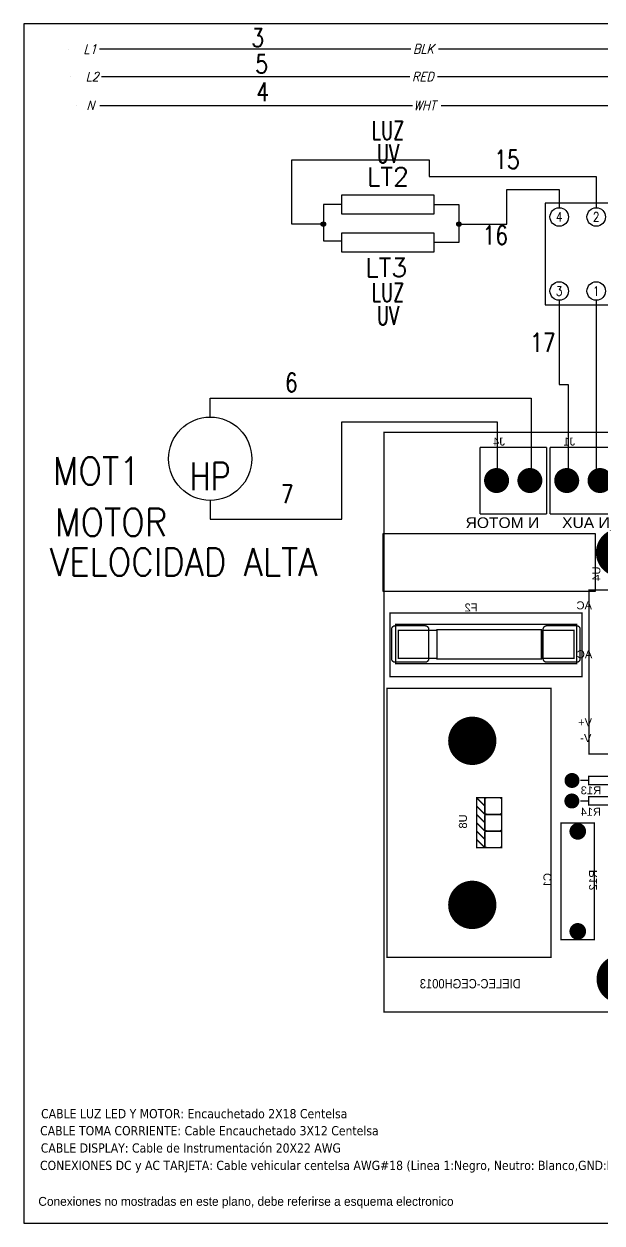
# Model space of a CAD drawing. Header units: inches. Extents: x 15 to 148, y 10 to 111.
# Drawn here: x 126.91 to 134.72, y 94.57 to 110.76 of the extents above; entities that cross this region are included whole.
import ezdxf
from ezdxf.enums import TextEntityAlignment as Align

# ---------------------------------------------------------------- set-up
doc = ezdxf.new("R2010")
doc.units = ezdxf.units.IN
doc.header["$MEASUREMENT"] = 0
for name, color, linetype in [('BLK_12AWG', 7, 'Continuous'), ('DESC', 1, 'Continuous'), ('MISC', 250, 'Continuous'), ('SYMS', 7, 'Continuous'), ('TAGS', 250, 'Continuous'), ('TERMS', 250, 'Continuous'), ('WIREFIXED', 7, 'Continuous')]:
    doc.layers.add(name, color=color, linetype=linetype)
doc.layers.add('WIRENO', color=5, linetype='Continuous', true_color=0x0000ff)
doc.styles.add('SLDTEXTSTYLE0', font='tahoma.ttf')
doc.styles.add('WD', font='romans.shx')

# ---------------------------------------------------------------- blocks, each defined once
blk = doc.blocks.new('HT0_LGENERIC')
at = {"style": 'WD', "oblique": 15, "width": 0.9}
blk.add_attdef('COLOR', text='', height=0.125, dxfattribs=at).set_placement((0, 0), align=Align.MIDDLE_CENTER)
at = {"color": 7, "style": 'WD'}
for tag, p in [('X4_TINY_DOT_DONT_REMOVE', (-0.125, 0)), ('X1_TINY_DOT_DONT_REMOVE', (0.125, 0))]:
    blk.add_attdef(tag, p, '', height=0.0001, dxfattribs=at)
at = {"style": 'WD', "flags": 1}
for tag, p in [('X4TERM01', (-0.125, 0)), ('X1TERM01', (0.125, 0))]:
    blk.add_attdef(tag, p, '', height=0.01, dxfattribs=at)
blk = doc.blocks.new('EPAD')
at = {"const_width": 0.5}
blk.add_lwpolyline([(-0.25, 0, 1), (0.25, 0, 1)], format="xyb", close=True, dxfattribs=at)
blk = doc.blocks.new('CEGHSD')
at = {"const_width": 0.008}
for points in [[(131.8246, 99.4561), (137.1636, 99.4561), (137.1636, 102.9325), (131.8246, 102.9325), (131.8246, 99.4561)], [(131.8246, 99.4561), (137.1636, 99.4561), (137.1636, 102.9325), (131.8246, 102.9325), (131.8246, 99.4561)], [(131.8246, 99.4561), (137.1636, 99.4561), (137.1636, 102.9325), (131.8246, 102.9325), (131.8246, 99.4561)], [(132.4008, 102.8441), (132.4008, 102.4441)], [(132.4008, 102.8441), (132.8008, 102.8441)], [(132.4008, 102.8441), (132.4008, 102.4441)], [(132.4008, 102.8441), (132.8008, 102.8441)], [(132.4008, 102.8441), (132.4008, 102.4441)], [(132.4008, 102.8441), (132.8008, 102.8441)], [(132.8008, 102.8441), (132.8008, 102.4441)], [(132.8008, 102.8441), (132.8008, 102.4441)], [(132.8008, 102.8441), (132.8008, 102.4441)], [(132.8221, 102.8441), (132.8221, 102.4441)], [(132.8221, 102.8441), (133.2221, 102.8441)], [(132.8221, 102.8441), (132.8221, 102.4441)], [(132.8221, 102.8441), (133.2221, 102.8441)], [(132.8221, 102.8441), (132.8221, 102.4441)], [(132.8221, 102.8441), (133.2221, 102.8441)], [(132.4008, 102.4441), (132.8008, 102.4441)], [(132.4008, 102.4441), (132.8008, 102.4441)], [(132.4008, 102.4441), (132.8008, 102.4441)], [(132.8221, 102.4441), (133.2221, 102.4441)], [(132.8221, 102.4441), (133.2221, 102.4441)], [(132.8221, 102.4441), (133.2221, 102.4441)], [(133.0559, 101.0039), (133.2843, 101.0039), (133.2843, 101.9864), (133.0559, 101.9864), (133.0559, 101.0039)], [(133.0559, 101.0039), (133.2843, 101.0039), (133.2843, 101.9864), (133.0559, 101.9864), (133.0559, 101.0039)], [(133.0559, 101.0039), (133.2843, 101.0039), (133.2843, 101.9864), (133.0559, 101.9864), (133.0559, 101.0039)], [(131.8598, 101.4665), (133.0134, 101.4665), (133.0134, 101.8484), (131.8598, 101.8484), (131.8598, 101.4665)], [(131.8598, 101.4665), (133.0134, 101.4665), (133.0134, 101.8484), (131.8598, 101.8484), (131.8598, 101.4665)], [(131.8598, 101.4665), (133.0134, 101.4665), (133.0134, 101.8484), (131.8598, 101.8484), (131.8598, 101.4665)], [(131.8953, 101.5452), (132.9819, 101.5452), (132.9819, 101.7815), (131.8953, 101.7815), (131.8953, 101.5452)], [(131.8953, 101.5452), (132.9819, 101.5452), (132.9819, 101.7815), (131.8953, 101.7815), (131.8953, 101.5452)], [(131.8953, 101.5452), (132.9819, 101.5452), (132.9819, 101.7815), (131.8953, 101.7815), (131.8953, 101.5452)], [(131.911, 101.5767), (132.1433, 101.5767), (132.1433, 101.746), (131.911, 101.746), (131.911, 101.5767)], [(131.911, 101.5767), (132.1433, 101.5767), (132.1433, 101.746), (131.911, 101.746), (131.911, 101.5767)], [(131.911, 101.5767), (132.1433, 101.5767), (132.1433, 101.746), (131.911, 101.746), (131.911, 101.5767)], [(132.1433, 101.5728), (132.7693, 101.5728), (132.7693, 101.75), (132.1433, 101.75), (132.1433, 101.5728)], [(132.1433, 101.5728), (132.7693, 101.5728), (132.7693, 101.75), (132.1433, 101.75), (132.1433, 101.5728)], [(132.1433, 101.5728), (132.7693, 101.5728), (132.7693, 101.75), (132.1433, 101.75), (132.1433, 101.5728)], [(132.7732, 101.5767), (132.9661, 101.5767), (132.9661, 101.746), (132.7732, 101.746), (132.7732, 101.5767)], [(132.7732, 101.5767), (132.9661, 101.5767), (132.9661, 101.746), (132.7732, 101.746), (132.7732, 101.5767)], [(132.7732, 101.5767), (132.9661, 101.5767), (132.9661, 101.746), (132.7732, 101.746), (132.7732, 101.5767)], [(131.8431, 99.7833), (132.8273, 99.7833), (132.8273, 101.3974), (131.8431, 101.3974), (131.8431, 99.7833)], [(131.8431, 99.7833), (132.8273, 99.7833), (132.8273, 101.3974), (131.8431, 101.3974), (131.8431, 99.7833)], [(131.8431, 99.7833), (132.8273, 99.7833), (132.8273, 101.3974), (131.8431, 101.3974), (131.8431, 99.7833)], [(133.0539, 100.8196), (133.3539, 100.8196), (133.3539, 100.8696), (133.0539, 100.8696), (133.0539, 100.8196)], [(133.0539, 100.8196), (133.3539, 100.8196), (133.3539, 100.8696), (133.0539, 100.8696), (133.0539, 100.8196)], [(133.0539, 100.8196), (133.3539, 100.8196), (133.3539, 100.8696), (133.0539, 100.8696), (133.0539, 100.8196)], [(133.0539, 100.8446), (133.0039, 100.8446)], [(133.0539, 100.8446), (133.0039, 100.8446)], [(133.0539, 100.8446), (133.0039, 100.8446)], [(132.4304, 100.4415), (132.5304, 100.4415), (132.5304, 100.7415), (132.4304, 100.7415), (132.4304, 100.4415), (132.3804, 100.4415), (132.3804, 100.7415), (132.4304, 100.7415)], [(132.4304, 100.6915), (132.3804, 100.7415)], [(132.4304, 100.4415), (132.5304, 100.4415), (132.5304, 100.7415), (132.4304, 100.7415), (132.4304, 100.4415), (132.3804, 100.4415), (132.3804, 100.7415), (132.4304, 100.7415)], [(132.4304, 100.6915), (132.3804, 100.7415)], [(132.4304, 100.4415), (132.5304, 100.4415), (132.5304, 100.7415), (132.4304, 100.7415), (132.4304, 100.4415), (132.3804, 100.4415), (132.3804, 100.7415), (132.4304, 100.7415)], [(132.4304, 100.6915), (132.3804, 100.7415)], [(133.0029, 100.7216), (133.0529, 100.7216)], [(133.0029, 100.7216), (133.0529, 100.7216)], [(133.0029, 100.7216), (133.0529, 100.7216)], [(133.0529, 100.6966), (133.3529, 100.6966), (133.3529, 100.7466), (133.0529, 100.7466), (133.0529, 100.6966)], [(133.0529, 100.6966), (133.3529, 100.6966), (133.3529, 100.7466), (133.0529, 100.7466), (133.0529, 100.6966)], [(133.0529, 100.6966), (133.3529, 100.6966), (133.3529, 100.7466), (133.0529, 100.7466), (133.0529, 100.6966)], [(132.4304, 100.6415), (132.3804, 100.6915)], [(132.4304, 100.6415), (132.3804, 100.6915)], [(132.4304, 100.6415), (132.3804, 100.6915)], [(132.4304, 100.5915), (132.3804, 100.6415)], [(132.4304, 100.5915), (132.3804, 100.6415)], [(132.4304, 100.5915), (132.3804, 100.6415)], [(132.4304, 100.5415), (132.3804, 100.5915)], [(132.4304, 100.5415), (132.3804, 100.5915)], [(132.4304, 100.5415), (132.3804, 100.5915)], [(132.8884, 99.8893), (133.0884, 99.8893), (133.0884, 100.5893), (132.8884, 100.5893), (132.8884, 99.8893)], [(132.8884, 99.8893), (133.0884, 99.8893), (133.0884, 100.5893), (132.8884, 100.5893), (132.8884, 99.8893)], [(132.8884, 99.8893), (133.0884, 99.8893), (133.0884, 100.5893), (132.8884, 100.5893), (132.8884, 99.8893)], [(132.4304, 100.4915), (132.3804, 100.5415)], [(132.4304, 100.4915), (132.3804, 100.5415)], [(132.4304, 100.4915), (132.3804, 100.5415)], [(132.4304, 100.4415), (132.3804, 100.4915)], [(132.4304, 100.4415), (132.3804, 100.4915)], [(132.4304, 100.4415), (132.3804, 100.4915)]]:
    blk.add_lwpolyline(points, dxfattribs=at)
blk.add_lwpolyline([(131.8167, 101.9811), (133.0951, 101.9811), (133.0951, 102.3248), (131.8167, 102.3248), (131.8167, 101.9811)])
for points in [[(131.8919, 101.7734), (132.0719, 101.7734), (132.0739, 101.7733), (132.076, 101.773), (132.0779, 101.7725), (132.0797, 101.7718), (132.0815, 101.771), (132.0831, 101.77), (132.0847, 101.7689), (132.0861, 101.7676), (132.0874, 101.7662), (132.0885, 101.7646), (132.0895, 101.763), (132.0903, 101.7612), (132.091, 101.7594), (132.0915, 101.7574), (132.0918, 101.7554), (132.0919, 101.7534), (132.0919, 101.5734), (132.0918, 101.5713), (132.0915, 101.5693), (132.091, 101.5673), (132.0903, 101.5655), (132.0895, 101.5637), (132.0885, 101.5621), (132.0874, 101.5605), (132.0861, 101.5591), (132.0847, 101.5579), (132.0831, 101.5567), (132.0815, 101.5557), (132.0797, 101.5549), (132.0779, 101.5542), (132.076, 101.5538), (132.0739, 101.5535), (132.0719, 101.5534), (131.8919, 101.5534), (131.8898, 101.5535), (131.8878, 101.5538), (131.8858, 101.5542), (131.884, 101.5549), (131.8822, 101.5557), (131.8806, 101.5567), (131.8791, 101.5579), (131.8776, 101.5591), (131.8764, 101.5605), (131.8752, 101.5621), (131.8742, 101.5637), (131.8734, 101.5655), (131.8727, 101.5673), (131.8723, 101.5693), (131.872, 101.5713), (131.8719, 101.5734), (131.8719, 101.7534), (131.872, 101.7554), (131.8723, 101.7574), (131.8727, 101.7594), (131.8734, 101.7612), (131.8742, 101.763), (131.8752, 101.7646), (131.8764, 101.7662), (131.8776, 101.7676), (131.8791, 101.7689), (131.8806, 101.77), (131.8822, 101.771), (131.884, 101.7718), (131.8858, 101.7725), (131.8878, 101.773), (131.8898, 101.7733), (131.8919, 101.7734)], [(132.8013, 101.7734), (132.9813, 101.7734), (132.9834, 101.7733), (132.9854, 101.773), (132.9873, 101.7725), (132.9892, 101.7718), (132.9909, 101.771), (132.9926, 101.77), (132.9941, 101.7689), (132.9955, 101.7676), (132.9968, 101.7662), (132.998, 101.7646), (132.9989, 101.763), (132.9998, 101.7612), (133.0004, 101.7594), (133.0009, 101.7574), (133.0012, 101.7554), (133.0013, 101.7534), (133.0013, 101.5734), (133.0012, 101.5713), (133.0009, 101.5693), (133.0004, 101.5673), (132.9998, 101.5655), (132.9989, 101.5637), (132.998, 101.5621), (132.9968, 101.5605), (132.9955, 101.5591), (132.9941, 101.5579), (132.9926, 101.5567), (132.9909, 101.5557), (132.9892, 101.5549), (132.9873, 101.5542), (132.9854, 101.5538), (132.9834, 101.5535), (132.9813, 101.5534), (132.8013, 101.5534), (132.7992, 101.5535), (132.7972, 101.5538), (132.7953, 101.5542), (132.7934, 101.5549), (132.7917, 101.5557), (132.79, 101.5567), (132.7885, 101.5579), (132.7871, 101.5591), (132.7858, 101.5605), (132.7847, 101.5621), (132.7837, 101.5637), (132.7829, 101.5655), (132.7822, 101.5673), (132.7817, 101.5693), (132.7814, 101.5713), (132.7813, 101.5734), (132.7813, 101.7534), (132.7814, 101.7554), (132.7817, 101.7574), (132.7822, 101.7594), (132.7829, 101.7612), (132.7837, 101.763), (132.7847, 101.7646), (132.7858, 101.7662), (132.7871, 101.7676), (132.7885, 101.7689), (132.79, 101.77), (132.7917, 101.771), (132.7934, 101.7718), (132.7953, 101.7725), (132.7972, 101.773), (132.7992, 101.7733), (132.8013, 101.7734)], [(132.4304, 100.6515), (132.4304, 100.7315), (132.4304, 100.7326), (132.4306, 100.7336), (132.4308, 100.7345), (132.4311, 100.7355), (132.4315, 100.7363), (132.432, 100.7372), (132.4326, 100.7379), (132.4333, 100.7386), (132.434, 100.7393), (132.4347, 100.7398), (132.4355, 100.7403), (132.4364, 100.7407), (132.4374, 100.7411), (132.4383, 100.7413), (132.4393, 100.7415), (132.4404, 100.7415), (132.5204, 100.7415), (132.5214, 100.7415), (132.5224, 100.7413), (132.5234, 100.7411), (132.5243, 100.7407), (132.5252, 100.7403), (132.526, 100.7398), (132.5268, 100.7393), (132.5275, 100.7386), (132.5281, 100.7379), (132.5287, 100.7372), (132.5292, 100.7363), (132.5296, 100.7355), (132.5299, 100.7345), (132.5302, 100.7336), (132.5303, 100.7326), (132.5304, 100.7315), (132.5304, 100.6515), (132.5303, 100.6505), (132.5302, 100.6495), (132.5299, 100.6485), (132.5296, 100.6476), (132.5292, 100.6467), (132.5287, 100.6459), (132.5281, 100.6451), (132.5275, 100.6444), (132.5268, 100.6438), (132.526, 100.6432), (132.5252, 100.6427), (132.5243, 100.6423), (132.5234, 100.642), (132.5224, 100.6417), (132.5214, 100.6416), (132.5204, 100.6415), (132.4404, 100.6415), (132.4393, 100.6416), (132.4383, 100.6417), (132.4374, 100.642), (132.4364, 100.6423), (132.4355, 100.6427), (132.4347, 100.6432), (132.434, 100.6438), (132.4333, 100.6444), (132.4326, 100.6451), (132.432, 100.6459), (132.4315, 100.6467), (132.4311, 100.6476), (132.4308, 100.6485), (132.4306, 100.6495), (132.4304, 100.6505), (132.4304, 100.6515)], [(132.4304, 100.5515), (132.4304, 100.6315), (132.4304, 100.6326), (132.4306, 100.6336), (132.4308, 100.6345), (132.4311, 100.6355), (132.4315, 100.6363), (132.432, 100.6372), (132.4326, 100.6379), (132.4333, 100.6386), (132.434, 100.6393), (132.4347, 100.6398), (132.4355, 100.6403), (132.4364, 100.6407), (132.4374, 100.6411), (132.4383, 100.6413), (132.4393, 100.6415), (132.4404, 100.6415), (132.5204, 100.6415), (132.5214, 100.6415), (132.5224, 100.6413), (132.5234, 100.6411), (132.5243, 100.6407), (132.5252, 100.6403), (132.526, 100.6398), (132.5268, 100.6393), (132.5275, 100.6386), (132.5281, 100.6379), (132.5287, 100.6372), (132.5292, 100.6363), (132.5296, 100.6355), (132.5299, 100.6345), (132.5302, 100.6336), (132.5303, 100.6326), (132.5304, 100.6315), (132.5304, 100.5515), (132.5303, 100.5505), (132.5302, 100.5495), (132.5299, 100.5485), (132.5296, 100.5476), (132.5292, 100.5467), (132.5287, 100.5459), (132.5281, 100.5451), (132.5275, 100.5444), (132.5268, 100.5438), (132.526, 100.5432), (132.5252, 100.5427), (132.5243, 100.5423), (132.5234, 100.542), (132.5224, 100.5417), (132.5214, 100.5416), (132.5204, 100.5415), (132.4404, 100.5415), (132.4393, 100.5416), (132.4383, 100.5417), (132.4374, 100.542), (132.4364, 100.5423), (132.4355, 100.5427), (132.4347, 100.5432), (132.434, 100.5438), (132.4333, 100.5444), (132.4326, 100.5451), (132.432, 100.5459), (132.4315, 100.5467), (132.4311, 100.5476), (132.4308, 100.5485), (132.4306, 100.5495), (132.4304, 100.5505), (132.4304, 100.5515)], [(132.4304, 100.4515), (132.4304, 100.5315), (132.4304, 100.5326), (132.4306, 100.5336), (132.4308, 100.5345), (132.4311, 100.5355), (132.4315, 100.5363), (132.432, 100.5372), (132.4326, 100.5379), (132.4333, 100.5386), (132.434, 100.5393), (132.4347, 100.5398), (132.4355, 100.5403), (132.4364, 100.5407), (132.4374, 100.5411), (132.4383, 100.5413), (132.4393, 100.5415), (132.4404, 100.5415), (132.5204, 100.5415), (132.5214, 100.5415), (132.5224, 100.5413), (132.5234, 100.5411), (132.5243, 100.5407), (132.5252, 100.5403), (132.526, 100.5398), (132.5268, 100.5393), (132.5275, 100.5386), (132.5281, 100.5379), (132.5287, 100.5372), (132.5292, 100.5363), (132.5296, 100.5355), (132.5299, 100.5345), (132.5302, 100.5336), (132.5303, 100.5326), (132.5304, 100.5315), (132.5304, 100.4515), (132.5303, 100.4505), (132.5302, 100.4495), (132.5299, 100.4485), (132.5296, 100.4476), (132.5292, 100.4467), (132.5287, 100.4459), (132.5281, 100.4451), (132.5275, 100.4444), (132.5268, 100.4438), (132.526, 100.4432), (132.5252, 100.4427), (132.5243, 100.4423), (132.5234, 100.442), (132.5224, 100.4417), (132.5214, 100.4416), (132.5204, 100.4415), (132.4404, 100.4415), (132.4393, 100.4416), (132.4383, 100.4417), (132.4374, 100.442), (132.4364, 100.4423), (132.4355, 100.4427), (132.4347, 100.4432), (132.434, 100.4438), (132.4333, 100.4444), (132.4326, 100.4451), (132.432, 100.4459), (132.4315, 100.4467), (132.4311, 100.4476), (132.4308, 100.4485), (132.4306, 100.4495), (132.4304, 100.4505), (132.4304, 100.4515)]]:
    blk.add_lwpolyline(points, close=True)
for p, xscale, yscale in [((132.5008, 102.6441), 0.15, 0.15), ((132.7008, 102.6441), 0.15, 0.15), ((132.9221, 102.6441), 0.15, 0.15), ((133.1221, 102.6441), 0.15, 0.15), ((133.2423, 102.212), 0.29, 0.29), ((132.3549, 101.0825), 0.29, 0.29), ((132.9539, 100.8446), 0.09, 0.09), ((132.9529, 100.7216), 0.09, 0.09), ((132.9884, 100.5393), 0.1, 0.1), ((132.3549, 100.0982), 0.29, 0.29), ((132.9884, 99.9393), 0.1, 0.1), ((133.2462, 99.6529), 0.29, 0.29)]:
    blk.add_blockref('EPAD', p, dxfattribs=dict(xscale=xscale, yscale=yscale))
at = {"text_generation_flag": 2}
for s, height, width, p in [('J4', 0.048, 1.041667, (132.5508, 102.8541)), ('J4', 0.048, 1.041667, (132.5508, 102.8541)), ('J4', 0.048, 1.041667, (132.5508, 102.8541)), ('J1', 0.048, 1.041667, (132.9721, 102.8541)), ('J1', 0.048, 1.041667, (132.9721, 102.8541)), ('J1', 0.048, 1.041667, (132.9721, 102.8541)), ('N MOTOR', 0.064, 1.09375, (132.7568, 102.3593)), ('N AUX', 0.064, 1.09375, (133.1807, 102.3593)), ('F2', 0.048, 1.041667, (132.3866, 101.8584)), ('F2', 0.048, 1.041667, (132.3866, 101.8584)), ('F2', 0.048, 1.041667, (132.3866, 101.8584)), ('AC', 0.048, 1.041667, (133.0738, 101.8712)), ('AC', 0.048, 1.041667, (133.0738, 101.8712)), ('AC', 0.048, 1.041667, (133.0738, 101.8712)), ('AC', 0.048, 1.041667, (133.0757, 101.5779)), ('AC', 0.048, 1.041667, (133.0757, 101.5779)), ('AC', 0.048, 1.041667, (133.0757, 101.5779)), ('V+', 0.048, 1.041667, (133.0742, 101.1702)), ('V+', 0.048, 1.041667, (133.0742, 101.1702)), ('V+', 0.048, 1.041667, (133.0742, 101.1702)), ('V-', 0.048, 1.041667, (133.0703, 101.0757)), ('V-', 0.048, 1.041667, (133.0703, 101.0757)), ('V-', 0.048, 1.041667, (133.0703, 101.0757)), ('R13', 0.048, 1.041667, (133.1289, 100.7616)), ('R13', 0.048, 1.041667, (133.1289, 100.7616)), ('R13', 0.048, 1.041667, (133.1289, 100.7616)), ('R14', 0.048, 1.041667, (133.1279, 100.6326)), ('R14', 0.048, 1.041667, (133.1279, 100.6326)), ('R14', 0.048, 1.041667, (133.1279, 100.6326)), ('DIELEC-CEGH0013', 0.056, 0.892857, (132.6456, 99.5973))]:
    blk.add_text(s, height=height, dxfattribs=dict(at, width=width)).set_placement(p)
at = {"text_generation_flag": 2, "width": 1.041667}
for s, p in [('U4', (133.1239, 102.1278)), ('U4', (133.1239, 102.1278)), ('U4', (133.1239, 102.1278)), ('U8', (132.3224, 100.6415)), ('U8', (132.3224, 100.6415)), ('U8', (132.3224, 100.6415)), ('C1', (132.8304, 100.2893)), ('C1', (132.8304, 100.2893)), ('C1', (132.8304, 100.2893)), ('R12', (133.1041, 100.3082)), ('R12', (133.1041, 100.3082)), ('R12', (133.1041, 100.3082))]:
    blk.add_text(s, height=0.048, rotation=90, dxfattribs=at).set_placement(p)
blk = doc.blocks.new('VMO12')
blk.add_circle((0, 0), 0.1875)
at = {"style": 'WD'}
for tag, p, width in [('INST', (0.318, 0.2634), 0.7), ('LOC', (0.318, 0.0938), 0.7), ('TAG1', (0.3125, -0.0789), 0.9), ('DESC1', (0.3135, -0.268), 0.9), ('DESC2', (0.3135, -0.4243), 0.9), ('DESC3', (0.3135, -0.5805), 0.9), ('RATING3', (0.3135, -0.7368), 0.8), ('RATING4', (0.3135, -0.893), 0.8), ('WDTAGALT', (0.3125, -1.0625), 0.7)]:
    blk.add_attdef(tag, p, '', height=0.125, dxfattribs=dict(at, width=width))
at = {"linetype": 'Continuous', "style": 'WD', "flags": 8}
for tag, p in [('TERM01', (-0.0312, 0.2125)), ('TERM03', (-0.2188, -0.1351))]:
    blk.add_attdef(tag, text='', height=0.125, dxfattribs=at).set_placement(p, align=Align.RIGHT)
at = {"style": 'WD', "flags": 9}
blk.add_attdef('FAMILY', text='', height=0.01, dxfattribs=at).set_placement((-0.0053, 0.1698), align=Align.CENTER)
at = {"linetype": 'Continuous', "style": 'WD', "flags": 1}
for tag, p in [('CAT', (0, 0.1593)), ('MFG', (0, 0.1404))]:
    blk.add_attdef(tag, text='', height=0.01, dxfattribs=at).set_placement(p, align=Align.MIDDLE)
at = {"color": 7, "style": 'WD', "flags": 1}
for tag, p in [('X2TERM01', (0, 0.1875)), ('X8TERM02', (0, -0.1875))]:
    blk.add_attdef(tag, p, '', height=0.0125, dxfattribs=at)
at = {"style": 'WD', "width": 0.8}
blk.add_attdef('RATING1', text='', height=0.125, dxfattribs=at).set_placement((0, 0), align=Align.CENTER)
at = {"linetype": 'Continuous', "style": 'WD', "flags": 9}
blk.add_attdef('ASSYCODE', text='', height=0.01, dxfattribs=at).set_placement((0, 0.125), align=Align.CENTER)
at = {"style": 'WD', "width": 0.8}
blk.add_attdef('RATING2', text='', height=0.125, dxfattribs=at).set_placement((0, -0.0165), align=Align.TOP_CENTER)
at = {"style": 'WD', "flags": 1}
blk.add_attdef('X0TERM03', (-0.1384, -0.1265), '', height=0.0125, dxfattribs=at)
at = {"linetype": 'Continuous', "style": 'WD', "flags": 8}
blk.add_attdef('TERM02', text='', height=0.125, dxfattribs=at).set_placement((-0.0312, -0.2094), align=Align.TOP_RIGHT)
blk = doc.blocks.new('WD_WNH')
at = {"linetype": 'Continuous', "style": 'WD', "width": 0.8}
blk.add_attdef('WIRENO', text='', height=0.125, dxfattribs=at).set_placement((0, 0.0625), align=Align.CENTER)
at = {"style": 'WD', "flags": 1}
for tag, p in [('W01USER', (0, 0.0781)), ('W02USER', (0, 0.0703)), ('W03USER', (0, 0.0625)), ('W04USER', (0, 0.0547)), ('W05USER', (0, 0.0469)), ('W06USER', (0, 0.0391)), ('W07USER', (0, 0.0312)), ('W08USER', (0, 0.0234)), ('W09USER', (0, 0.0156)), ('W10USER', (0, 0.0078))]:
    blk.add_attdef(tag, text='', height=0.005, dxfattribs=at).set_placement(p, align=Align.CENTER)
blk = doc.blocks.new('WD_WNV')
at = {"style": 'WD', "flags": 1}
for tag, p in [('W01USER', (-0.0625, 0.0938)), ('W02USER', (-0.0625, 0.0859)), ('W03USER', (-0.0625, 0.0781)), ('W04USER', (-0.0625, 0.0703)), ('W05USER', (-0.0625, 0.0625)), ('W06USER', (-0.0625, 0.0547)), ('W07USER', (-0.0625, 0.0469)), ('W08USER', (-0.0625, 0.0391)), ('W09USER', (-0.0625, 0.0312)), ('W10USER', (-0.0625, 0.0234))]:
    blk.add_attdef(tag, text='', height=0.005, dxfattribs=at).set_placement(p, align=Align.CENTER)
at = {"linetype": 'Continuous', "style": 'WD', "width": 0.8}
blk.add_attdef('WIRENO', text='', height=0.125, dxfattribs=at).set_placement((-0.05, 0), align=Align.MIDDLE_RIGHT)
blk = doc.blocks.new('VDV1TFL')
for p, q in [((-0.3438, 0.3438), (-0.3438, -0.3438)), ((0.0938, 0.3438), (-0.3438, 0.3438)), ((0.0938, -0.3438), (0.0938, 0.3438)), ((-0.3438, -0.3438), (0.0938, -0.3438))]:
    blk.add_line(p, q)
for centre in [(-0.25, 0.25), (0, 0.25), (-0.25, -0.25), (0, -0.25)]:
    blk.add_circle(centre, 0.0625)
at = {"style": 'WD', "width": 0.7}
for tag, p in [('INST', (-0.1195, 0.5446)), ('LOC', (-0.1195, 0.375)), ('RATING2', (-0.125, -0.1562))]:
    blk.add_attdef(tag, text='', height=0.125, dxfattribs=at).set_placement(p, align=Align.CENTER)
at = {"style": 'WD', "flags": 1}
for tag, p in [('X2TERM04', (-0.25, 0.3125)), ('X2TERM02', (0, 0.3125)), ('X4TERM04', (-0.3125, 0.25)), ('X1TERM02', (0.0625, 0.25)), ('X4TERM03', (-0.3125, -0.25)), ('X1TERM01', (0.0625, -0.25)), ('X8TERM03', (-0.25, -0.3125)), ('X8TERM01', (0, -0.3125))]:
    blk.add_attdef(tag, p, '', height=0.0125, dxfattribs=at)
at = {"linetype": 'Continuous', "style": 'WD', "width": 0.8, "flags": 8}
for tag, p in [('TERM04', (-0.25, 0.25)), ('TERM02', (0, 0.25)), ('TERM03', (-0.25, -0.25)), ('TERM01', (0, -0.25))]:
    blk.add_attdef(tag, text='', height=0.0625, dxfattribs=at).set_placement(p, align=Align.MIDDLE)
at = {"style": 'WD'}
for tag, p, width in [('TAG1', (0.1719, 0.0774), 0.8), ('DESC1', (0.1719, -0.0789), 0.7), ('DESC2', (0.1719, -0.2351), 0.7), ('XREF', (0.1719, -0.3914), 0.7)]:
    blk.add_attdef(tag, p, '', height=0.125, dxfattribs=dict(at, width=width))
at = {"style": 'WD', "width": 0.7}
blk.add_attdef('RATING1', text='', height=0.125, dxfattribs=at).set_placement((-0.125, 0.0625), align=Align.MIDDLE)
at = {"style": 'WD', "flags": 9}
blk.add_attdef('FAMILY', text='', height=0.01, dxfattribs=at).set_placement((-0.1303, -0.0802), align=Align.CENTER)
at = {"linetype": 'Continuous', "style": 'WD', "flags": 9}
blk.add_attdef('ASSYCODE', text='', height=0.01, dxfattribs=at).set_placement((-0.125, -0.125), align=Align.CENTER)
at = {"linetype": 'Continuous', "style": 'WD', "flags": 1}
for tag, p in [('MFG', (-0.125, -0.1096)), ('CAT', (-0.125, -0.0907))]:
    blk.add_attdef(tag, text='', height=0.01, dxfattribs=at).set_placement(p, align=Align.MIDDLE)
blk = doc.blocks.new('HLT1ENC')
for p, q in [((-0.3125, 0.0625), (-0.3125, -0.0625)), ((0.3125, 0.0625), (-0.3125, 0.0625)), ((0.3125, -0.0625), (0.3125, 0.0625)), ((-0.3125, -0.0625), (0.3125, -0.0625))]:
    blk.add_line(p, q)
at = {"style": 'WD', "width": 0.7}
for tag, p in [('INST', (0, 0.7633)), ('LOC', (0, 0.5937)), ('DESC1', (0, 0.4375)), ('DESC2', (0, 0.2812))]:
    blk.add_attdef(tag, text='', height=0.125, dxfattribs=at).set_placement(p, align=Align.CENTER)
at = {"style": 'WD'}
blk.add_attdef('TAG1', text='', height=0.125, dxfattribs=at).set_placement((0, 0.125), align=Align.CENTER)
for tag, p, height, flags in [('FAMILY', (0.3297, 0.1523), 0.01, 9), ('X4TERM01', (-0.3125, 0), 0.0125, 1), ('X1TERM02', (0.3125, 0), 0.0125, 1)]:
    blk.add_attdef(tag, p, '', height=height, dxfattribs=dict(at, flags=flags))
at = {"linetype": 'Continuous', "style": 'WD', "flags": 9}
for tag, p in [('ASSYCODE', (0.355, 0.0714)), ('MFG', (0.3528, 0.0887)), ('CAT', (0.3547, 0.1082))]:
    blk.add_attdef(tag, text='', height=0.01, dxfattribs=at).set_placement(p, align=Align.CENTER)
at = {"linetype": 'Continuous', "style": 'WD', "flags": 8}
blk.add_attdef('TERM01', text='', height=0.125, dxfattribs=at).set_placement((-0.4062, -0.0314), align=Align.TOP_RIGHT)
blk.add_attdef('TERM02', text='', height=0.125, dxfattribs=at).set_placement((0.4062, -0.0314), align=Align.TOP_LEFT)
blk = doc.blocks.new('WDDOT')
for radius in [0.03, 0.0187, 0.00929]:
    blk.add_circle((0, 0), radius)

msp = doc.modelspace()

# ---------------------------------------------------------------- linework, layer by layer
at = {"color": 7, "linetype": 'Continuous'}
for p, q in [((147.66, 110.759), (126.91, 110.759)), ((126.91, 110.759), (126.91, 94.574)), ((126.91, 94.574), (147.66, 94.574))]:
    msp.add_line(p, q, dxfattribs=at)
at = {"layer": 'BLK_12AWG'}
for p, q in [((127.93, 110.422), (132.139, 110.422)), ((132.513, 110.422), (146.543, 110.422)), ((127.958, 110.048), (132.125, 110.048)), ((132.498, 110.048), (146.543, 110.048)), ((127.934, 109.66), (132.161, 109.66)), ((132.546, 109.66), (146.551, 109.66)), ((130.532, 108.056), (130.532, 108.926)), ((130.532, 108.926), (132.387, 108.926)), ((132.387, 108.926), (132.387, 108.702)), ((132.387, 108.702), (134.643, 108.702)), ((134.643, 108.702), (134.643, 108.279)), ((133.436, 108.056), (133.436, 108.524)), ((133.436, 108.524), (134.143, 108.524)), ((134.143, 108.524), (134.143, 108.279)), ((131.203, 108.323), (130.956, 108.323)), ((130.956, 108.323), (130.956, 107.832)), ((132.453, 108.323), (132.788, 108.323)), ((132.788, 108.323), (132.788, 107.81)), ((130.956, 108.056), (130.532, 108.056)), ((132.788, 108.056), (133.436, 108.056)), ((130.956, 107.832), (131.203, 107.832)), ((132.788, 107.81), (132.453, 107.81)), ((134.143, 107.029), (134.143, 105.891)), ((134.643, 107.029), (134.643, 104.641)), ((134.143, 105.891), (134.263, 105.891)), ((134.263, 105.891), (134.263, 104.641)), ((129.427, 105.452), (129.427, 105.707)), ((129.427, 105.707), (133.766, 105.707)), ((133.766, 105.707), (133.766, 104.57)), ((131.205, 104.073), (131.205, 105.387)), ((131.205, 105.387), (133.304, 105.387)), ((133.304, 105.387), (133.304, 104.535)), ((133.603, 104.672), (133.713, 104.672)), ((133.766, 104.57), (133.695, 104.57)), ((134.643, 104.641), (134.688, 104.641)), ((129.427, 104.327), (129.427, 104.073)), ((129.427, 104.073), (131.205, 104.073))]:
    msp.add_line(p, q, dxfattribs=at)

# ---------------------------------------------------------------- block references
at = {"layer": 'BLK_12AWG', "xscale": 2.25, "yscale": 2.25, "zscale": 2.25}
msp.add_blockref('CEGHSD', (-164.83, -126.353), dxfattribs=at)
at = {"layer": 'SYMS'}
ref = msp.add_blockref('HT0_LGENERIC', (127.805, 110.42), dxfattribs=at)
ref.add_attrib('X1_TINY_DOT_DONT_REMOVE', '.', (128.105, 110.42), dxfattribs={"layer": 'MISC', "color": 7, "height": 0.0001, "style": 'WD'})
ref.add_attrib('X4_TINY_DOT_DONT_REMOVE', '.', (127.517, 110.42), dxfattribs={"layer": 'MISC', "color": 7, "height": 0.0001, "style": 'WD'})
ref.add_attrib('COLOR', 'L1', dxfattribs={"layer": 'MISC', "height": 0.125, "style": 'WD', "oblique": 15, "width": 0.9}).set_placement((127.805, 110.42), align=Align.MIDDLE_CENTER)
ref = msp.add_blockref('HT0_LGENERIC', (132.309, 110.422), dxfattribs=at)
ref.add_attrib('X1_TINY_DOT_DONT_REMOVE', '.', (132.513, 110.422), dxfattribs={"layer": 'MISC', "color": 7, "height": 0.0001, "style": 'WD'})
ref.add_attrib('X4_TINY_DOT_DONT_REMOVE', '.', (132.139, 110.422), dxfattribs={"layer": 'MISC', "color": 7, "height": 0.0001, "style": 'WD'})
ref.add_attrib('COLOR', 'BLK', dxfattribs={"layer": 'MISC', "height": 0.125, "style": 'WD', "oblique": 15, "width": 0.9}).set_placement((132.309, 110.422), align=Align.MIDDLE_CENTER)
ref = msp.add_blockref('HT0_LGENERIC', (127.833, 110.048), dxfattribs=at)
ref.add_attrib('X1_TINY_DOT_DONT_REMOVE', '.', (128.132, 110.048), dxfattribs={"layer": 'MISC', "color": 7, "height": 0.0001, "style": 'WD'})
ref.add_attrib('X4_TINY_DOT_DONT_REMOVE', '.', (127.544, 110.048), dxfattribs={"layer": 'MISC', "color": 7, "height": 0.0001, "style": 'WD'})
ref.add_attrib('COLOR', 'L2', dxfattribs={"layer": 'MISC', "height": 0.125, "style": 'WD', "oblique": 15, "width": 0.9}).set_placement((127.833, 110.048), align=Align.MIDDLE_CENTER)
ref = msp.add_blockref('HT0_LGENERIC', (132.301, 110.048), dxfattribs=at)
ref.add_attrib('X1_TINY_DOT_DONT_REMOVE', '.', (132.498, 110.048), dxfattribs={"layer": 'MISC', "color": 7, "height": 0.0001, "style": 'WD'})
ref.add_attrib('X4_TINY_DOT_DONT_REMOVE', '.', (132.125, 110.048), dxfattribs={"layer": 'MISC', "color": 7, "height": 0.0001, "style": 'WD'})
ref.add_attrib('COLOR', 'RED', dxfattribs={"layer": 'MISC', "height": 0.125, "style": 'WD', "oblique": 15, "width": 0.9}).set_placement((132.301, 110.048), align=Align.MIDDLE_CENTER)
ref = msp.add_blockref('HT0_LGENERIC', (127.809, 109.661), dxfattribs=at)
ref.add_attrib('X1_TINY_DOT_DONT_REMOVE', '.', (128.02, 109.661), dxfattribs={"layer": 'MISC', "color": 7, "height": 0.0001, "style": 'WD'})
ref.add_attrib('X4_TINY_DOT_DONT_REMOVE', '.', (127.62, 109.661), dxfattribs={"layer": 'MISC', "color": 7, "height": 0.0001, "style": 'WD'})
ref.add_attrib('COLOR', 'N', dxfattribs={"layer": 'MISC', "height": 0.125, "style": 'WD', "oblique": 15, "width": 0.9}).set_placement((127.809, 109.661), align=Align.MIDDLE_CENTER)
ref = msp.add_blockref('HT0_LGENERIC', (132.324, 109.66), dxfattribs=at)
ref.add_attrib('X1_TINY_DOT_DONT_REMOVE', '.', (132.546, 109.66), dxfattribs={"layer": 'MISC', "color": 7, "height": 0.0001, "style": 'WD'})
ref.add_attrib('X4_TINY_DOT_DONT_REMOVE', '.', (132.161, 109.66), dxfattribs={"layer": 'MISC', "color": 7, "height": 0.0001, "style": 'WD'})
ref.add_attrib('COLOR', 'WHT', dxfattribs={"layer": 'MISC', "height": 0.125, "style": 'WD', "oblique": 15, "width": 0.9}).set_placement((132.324, 109.66), align=Align.MIDDLE_CENTER)
ref = msp.add_blockref('HLT1ENC', (131.828, 108.323), dxfattribs=dict(at, xscale=2, yscale=2, zscale=2))
ref.add_attrib('DESC2', 'UV', dxfattribs={"layer": 'DESC', "height": 0.25, "style": 'WD', "width": 0.7}).set_placement((131.828, 108.886), align=Align.CENTER)
ref.add_attrib('DESC1', 'LUZ', dxfattribs={"layer": 'DESC', "height": 0.25, "style": 'WD', "width": 0.7}).set_placement((131.828, 109.198), align=Align.CENTER)
ref.add_attrib('TAG1', 'LT2', dxfattribs={"layer": 'TAGS', "height": 0.25, "style": 'WD'}).set_placement((131.828, 108.573), align=Align.CENTER)
ref = msp.add_blockref('VDV1TFL', (134.643, 107.654), dxfattribs=dict(at, xscale=2, yscale=2, zscale=2))
ref.add_attrib('TERM03', '3', dxfattribs={"layer": 'TERMS', "linetype": 'Continuous', "height": 0.125, "style": 'WD', "width": 0.8, "flags": 8}).set_placement((134.143, 107.154), align=Align.MIDDLE)
ref.add_attrib('DESC1', 'BALASTRO', (134.987, 107.496), dxfattribs={"layer": 'DESC', "height": 0.25, "style": 'WD', "width": 0.7})
ref.add_attrib('DESC2', '2X32W', (134.987, 107.184), dxfattribs={"layer": 'DESC', "height": 0.25, "style": 'WD', "width": 0.7})
ref.add_attrib('TERM04', '4', dxfattribs={"layer": 'TERMS', "linetype": 'Continuous', "height": 0.125, "style": 'WD', "width": 0.8, "flags": 8}).set_placement((134.143, 108.154), align=Align.MIDDLE)
ref.add_attrib('TERM02', '2', dxfattribs={"layer": 'TERMS', "linetype": 'Continuous', "height": 0.125, "style": 'WD', "width": 0.8, "flags": 8}).set_placement((134.643, 108.154), align=Align.MIDDLE)
ref.add_attrib('TERM01', '1', dxfattribs={"layer": 'TERMS', "linetype": 'Continuous', "height": 0.125, "style": 'WD', "width": 0.8, "flags": 8}).set_placement((134.643, 107.154), align=Align.MIDDLE)
ref.add_attrib('TAG1', 'DV1', (134.987, 107.809), dxfattribs={"layer": 'TAGS', "height": 0.25, "style": 'WD', "width": 0.8})
for p in [(130.956, 108.056), (132.788, 108.056)]:
    msp.add_blockref('WDDOT', p, dxfattribs=at)
ref = msp.add_blockref('HLT1ENC', (131.828, 107.81), dxfattribs=dict(at, xscale=2, yscale=2, zscale=2))
ref.add_attrib('DESC2', 'UV', dxfattribs={"layer": 'DESC', "height": 0.25, "style": 'WD', "width": 0.7}).set_placement((131.828, 106.699), align=Align.CENTER)
ref.add_attrib('DESC1', 'LUZ', dxfattribs={"layer": 'DESC', "height": 0.25, "style": 'WD', "width": 0.7}).set_placement((131.828, 107.012), align=Align.CENTER)
ref.add_attrib('TAG1', 'LT3', dxfattribs={"layer": 'TAGS', "height": 0.25, "style": 'WD'}).set_placement((131.805, 107.346), align=Align.CENTER)
ref = msp.add_blockref('VMO12', (129.427, 104.89), dxfattribs=dict(at, xscale=3, yscale=3, zscale=3))
ref.add_attrib('RATING2', 'HP', dxfattribs={"layer": 'MISC', "height": 0.375, "style": 'WD', "width": 0.8}).set_placement((129.427, 104.84), align=Align.TOP_CENTER)
ref.add_attrib('DESC1', 'MOTOR', (127.329, 103.845), dxfattribs={"layer": 'DESC', "height": 0.375, "style": 'WD', "width": 0.9})
ref.add_attrib('DESC2', 'VELOCIDAD ALTA', (127.261, 103.309), dxfattribs={"layer": 'DESC', "height": 0.375, "style": 'WD', "width": 0.9})
ref.add_attrib('TAG1', 'MOT1', (127.299, 104.537), dxfattribs={"layer": 'TAGS', "height": 0.375, "style": 'WD', "width": 0.9})
at = {"layer": 'WIREFIXED'}
ref = msp.add_blockref('WD_WNH', (130.07, 110.324), dxfattribs=dict(at, xscale=2, yscale=2, zscale=2))
ref.add_attrib('WIRENOF', '3', dxfattribs={"linetype": 'Continuous', "height": 0.25, "style": 'WD', "width": 0.8}).set_placement((130.07, 110.449), align=Align.CENTER)
ref = msp.add_blockref('WD_WNH', (130.123, 109.969), dxfattribs=dict(at, xscale=2, yscale=2, zscale=2))
ref.add_attrib('WIRENOF', '5', dxfattribs={"linetype": 'Continuous', "height": 0.25, "style": 'WD', "width": 0.8}).set_placement((130.123, 110.094), align=Align.CENTER)
ref = msp.add_blockref('WD_WNH', (130.137, 109.593), dxfattribs=dict(at, xscale=2, yscale=2, zscale=2))
ref.add_attrib('WIRENOF', '4', dxfattribs={"linetype": 'Continuous', "height": 0.25, "style": 'WD', "width": 0.8}).set_placement((130.137, 109.718), align=Align.CENTER)
ref = msp.add_blockref('WD_WNV', (130.708, 105.92), dxfattribs=dict(at, xscale=2, yscale=2, zscale=2))
ref.add_attrib('WIRENOF', '6', dxfattribs={"linetype": 'Continuous', "height": 0.25, "style": 'WD', "width": 0.8}).set_placement((130.608, 105.92), align=Align.MIDDLE_RIGHT)
ref = msp.add_blockref('WD_WNV', (131.917, 104.179), dxfattribs=dict(at, xscale=2, yscale=2, zscale=2))
ref.add_attrib('WIRENOF', '7', dxfattribs={"linetype": 'Continuous', "height": 0.25, "style": 'WD', "width": 0.8}).set_placement((130.552, 104.414), align=Align.MIDDLE_RIGHT)
at = {"layer": 'WIRENO'}
ref = msp.add_blockref('WD_WNH', (131.46, 108.926), dxfattribs=at)
ref.add_attrib('WIRENO', '15', dxfattribs={"color": 7, "linetype": 'Continuous', "height": 0.25, "style": 'WD', "width": 0.8}).set_placement((133.438, 108.804), align=Align.CENTER)
ref = msp.add_blockref('WD_WNH', (133.279, 107.782), dxfattribs=at)
ref.add_attrib('WIRENO', '16', dxfattribs={"color": 7, "linetype": 'Continuous', "height": 0.25, "style": 'WD', "width": 0.8}).set_placement((133.279, 107.782), align=Align.CENTER)
ref = msp.add_blockref('WD_WNV', (134.143, 106.46), dxfattribs=at)
ref.add_attrib('WIRENO', '17', dxfattribs={"color": 7, "linetype": 'Continuous', "height": 0.25, "style": 'WD', "width": 0.8}).set_placement((134.093, 106.46), align=Align.MIDDLE_RIGHT)

# ---------------------------------------------------------------- texts
at = {"color": 7, "linetype": 'Continuous', "lineweight": 0, "char_height": 0.1245, "attachment_point": 1, "style": 'SLDTEXTSTYLE0'}
for s, insert in [('CABLE LUZ LED Y MOTOR: Encauchetado 2X18 Centelsa', (127.142, 96.112)), ('CABLE TOMA CORRIENTE: Cable Encauchetado 3X12 Centelsa', (127.129, 95.882)), ('CABLE DISPLAY: Cable de Instrumentación 20X22 AWG', (127.138, 95.649)), ('CONEXIONES DC y AC TARJETA: Cable vehicular centelsa AWG#18 (Linea 1:Negro, Neutro: Blanco,GND:Negro, +VDC:Rojo)', (127.127, 95.414))]:
    msp.add_mtext(s, dxfattribs=dict(at, insert=insert))
at = {"insert": (127.105, 94.926), "char_height": 0.12, "attachment_point": 1}
msp.add_mtext_dynamic_manual_height_columns('Conexiones no mostradas en este plano, debe referirse a esquema electronico', width=9.45621, gutter_width=0.05, heights=[0], dxfattribs=at)

doc.saveas('drawing.dxf')
